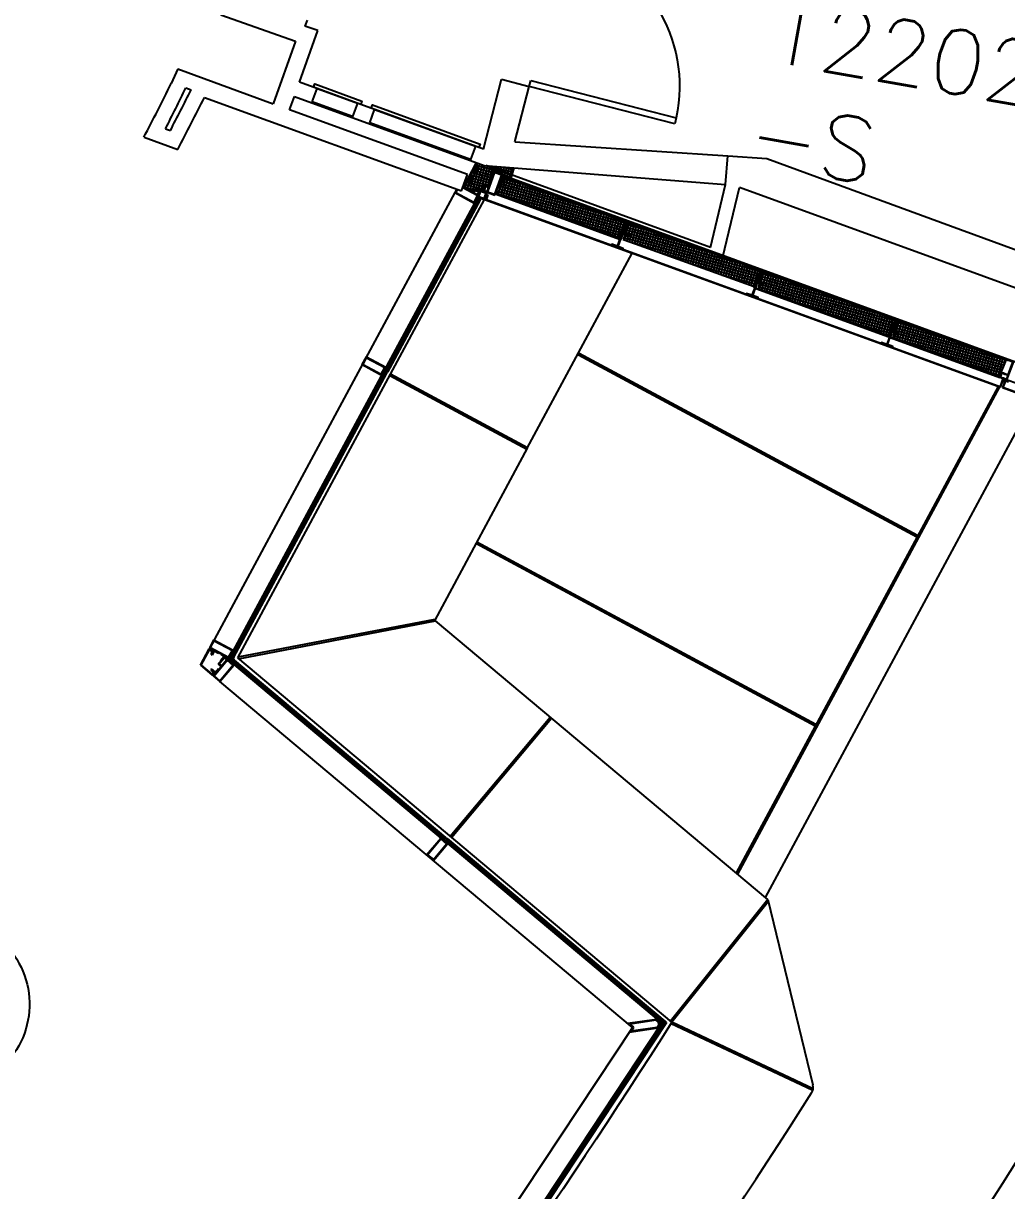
# Model space of a CAD drawing. Extents: x -1850 to 1494, y 4831 to 7402.
# Drawn here: x 1057.1 to 1332, y 6161.4 to 6487.8 of the extents above; entities that cross this region are included whole.
import ezdxf

# ---------------------------------------------------------------- set-up
doc = ezdxf.new("R2010")
doc.units = 0
doc.header["$LTSCALE"] = 48
doc.header["$MEASUREMENT"] = 0
doc.layers.get('0').update_dxf_attribs({"linetype": 'CONTINUOUS'})
for name, color, linetype in [('ARDOOR', 7, 'CONTINUOUS'), ('ARROOMNO', 4, 'CONTINUOUS'), ('ARWALL', 7, 'CONTINUOUS'), ('EXWALL', 8, 'CONTINUOUS'), ('EXWINDOW', 8, 'CONTINUOUS'), ('FIRE', 10, 'CONTINUOUS'), ('ROOF', 8, 'CONTINUOUS')]:
    doc.layers.add(name, color=color, linetype=linetype)
doc.styles.add('ROMANS', font='romans.shx', dxfattribs={"height": 18})

# ---------------------------------------------------------------- blocks, each defined once
blk = doc.blocks.new('FEC')
at = {"layer": 'FIRE'}
for points in [[(-7, 0), (-7, 1), (7, 1), (7, 0)], [(-6, -4), (-6, 0), (6, 0), (6, -4)]]:
    blk.add_lwpolyline(points, close=True, dxfattribs=at)
blk = doc.blocks.new('3-06-DR')
at = {"color": 0}
for p, q in [((0, 42), (0, 0)), ((1.75, 42), (0, 42)), ((1.75, 0), (1.75, 42)), ((0, 0), (1.75, 0))]:
    blk.add_line(p, q, dxfattribs=at)
blk.add_arc((-0.07, -0.03), 42.07, 0.0359, 87.5264, dxfattribs=at)
blk = doc.blocks.new('FHC')
for points in [[(-16, 0), (-16, 1), (16, 1), (16, 0)], [(-15, -4), (-15, 0), (15, 0), (15, -4)]]:
    blk.add_lwpolyline(points, close=True)

msp = doc.modelspace()

# ---------------------------------------------------------------- linework, layer by layer
at = {"layer": 'ARWALL'}
for p, q in [((1112.31, 6490.15), (1133.17, 6482.76)), ((1136.44, 6488.67), (1135.84, 6486.98)), ((1134.29, 6471.34), (1139.39, 6485.72)), ((1139.39, 6485.72), (1135.84, 6486.98)), ((1133.17, 6482.76), (1126.95, 6465.22)), ((1100.31, 6475.02), (1098.4, 6470.92)), ((1100.31, 6475.02), (1126.95, 6465.22)), ((1185.73, 6452.61), (1190.75, 6472.1)), ((1190.75, 6472.1), (1198.5, 6470.11)), ((1102.52, 6469.68), (1104.03, 6469.13)), ((1185.73, 6452.61), (1134.29, 6471.34)), ((1194.51, 6454.61), (1198.5, 6470.11)), ((1107.73, 6467.04), (1179.59, 6440.88)), ((1131.53, 6463.56), (1132.87, 6467.33)), ((1132.87, 6467.33), (1185.97, 6448)), ((1181.26, 6445.46), (1131.53, 6463.56)), ((1090.86, 6455.93), (1100.29, 6452.49)), ((1096.83, 6458.28), (1098.22, 6457.77)), ((1194.51, 6454.61), (1254.05, 6450.68)), ((1179.59, 6440.88), (1181.26, 6445.46)), ((1185.97, 6448), (1253.42, 6442.73))]:
    msp.add_line(p, q, dxfattribs=at)
for centre, radius, start, end in [((736.83, 6644.83), 401.22, 331.9167, 334.3133), ((736.83, 6644.83), 405.47, 332.6077, 334.4082), ((-12453.9, 13392.64), 15223.42, 332.900342, 332.948338), ((-12453.9, 13392.64), 15227.67, 332.886212, 332.947668)]:
    msp.add_arc(centre, radius, start, end, dxfattribs=at)
at = {"layer": 'ARWALL', "extrusion": (0, 0, -1)}
msp.add_arc((-1034.85, 6213.52), 24, 129.996, 227.294, dxfattribs=at)
at = {"layer": 'EXWALL'}
for p, q in [((1183.67, 6448.84), (1180.12, 6442.09)), ((1183.85, 6448.77), (1180.17, 6442.01)), ((1183.97, 6448.73), (1180.35, 6441.96)), ((1182, 6441.09), (1184.04, 6448.71)), ((1253.42, 6442.73), (1254.05, 6450.68)), ((1254.05, 6450.68), (1264.95, 6449.97)), ((1264.95, 6449.97), (1349.94, 6418.76)), ((1181.09, 6441.48), (1184.82, 6448.42)), ((1181.31, 6441.45), (1182.56, 6446.09)), ((1182.18, 6445.38), (1187.6, 6443.93)), ((1182.54, 6446.06), (1187.85, 6444.64)), ((1182.68, 6440.73), (1184.74, 6448.45)), ((1182.91, 6446.74), (1188.11, 6445.35)), ((1183.27, 6447.42), (1188.36, 6446.06)), ((1183.63, 6448.1), (1193.34, 6445.5)), ((1183.65, 6441.46), (1185.45, 6448.19)), ((1184.38, 6441.29), (1186.17, 6447.99)), ((1185.11, 6441.11), (1186.93, 6447.93)), ((1186.28, 6442.6), (1187.69, 6447.87)), ((1249.18, 6425.1), (1186.39, 6447.97)), ((1188.8, 6446.1), (1186.83, 6440.69)), ((1187.03, 6442.49), (1188.45, 6447.81)), ((1187.08, 6442.48), (1188.56, 6446.6)), ((1188.69, 6446.34), (1187.17, 6442.17)), ((1187.26, 6447.9), (1193.62, 6446.2)), ((1188.56, 6446.6), (1191.22, 6445.72)), ((1188.69, 6446.34), (1191.03, 6445.48)), ((1188.8, 6446.1), (1190.79, 6445.37)), ((1190.79, 6445.37), (1188.83, 6439.97)), ((1188.88, 6446.49), (1189.22, 6447.75)), ((1191.03, 6445.48), (1188.94, 6439.73)), ((1189.59, 6446.26), (1189.98, 6447.69)), ((1190.3, 6446.02), (1190.74, 6447.63)), ((1191.22, 6445.72), (1190.9, 6444.79)), ((1191.02, 6445.78), (1191.5, 6447.57)), ((1191.35, 6447.58), (1193.9, 6446.9)), ((1191.47, 6444.59), (1192.26, 6447.51)), ((1192.18, 6444.34), (1193.02, 6447.45)), ((1192.79, 6444.13), (1194.09, 6447.37)), ((1193.14, 6444.99), (1193.78, 6447.39)), ((1193.14, 6444.23), (1194.21, 6447.36)), ((1193.43, 6444.43), (1194.35, 6447.35)), ((1180.17, 6442.01), (1180.03, 6442.08)), ((1180.63, 6441.81), (1181, 6443.18)), ((1180.73, 6442.67), (1185.44, 6441.4)), ((1181.09, 6443.34), (1185.72, 6442.1)), ((1181.45, 6444.02), (1187.09, 6442.51)), ((1181.82, 6444.7), (1187.34, 6443.22)), ((1185.31, 6441.06), (1185.94, 6442.65)), ((1186.23, 6442.51), (1185.65, 6440.92)), ((1186.34, 6442.27), (1185.89, 6441.04)), ((1185.94, 6442.65), (1187.08, 6442.48)), ((1186.23, 6442.51), (1187.17, 6442.17)), ((1186.34, 6442.27), (1187.1, 6441.99)), ((1191.29, 6444.65), (1189.77, 6440.13)), ((1189.92, 6440.08), (1190.58, 6442.55)), ((1190.46, 6442.19), (1219.63, 6434.37)), ((1190.63, 6439.83), (1191.87, 6444.45)), ((1190.7, 6442.9), (1211.62, 6437.29)), ((1190.9, 6444.79), (1192.79, 6444.13)), ((1190.94, 6443.61), (1203.62, 6440.22)), ((1334.45, 6393.01), (1190.95, 6445.33)), ((1191.08, 6445.33), (1193.06, 6444.8)), ((1191.18, 6444.32), (1195.61, 6443.14)), ((1195.04, 6443.35), (1191.29, 6444.65)), ((1191.34, 6439.59), (1192.58, 6444.2)), ((1192.05, 6439.35), (1193.29, 6443.95)), ((1192.76, 6439.1), (1194, 6443.71)), ((1331.72, 6393.79), (1193.14, 6444.23)), ((1193.47, 6438.85), (1194.71, 6443.46)), ((1194.18, 6438.6), (1195.42, 6443.21)), ((1194.89, 6438.34), (1196.12, 6442.95)), ((1225.37, 6432.28), (1195.04, 6443.35)), ((1195.59, 6438.08), (1196.83, 6442.69)), ((1196.3, 6437.82), (1197.54, 6442.43)), ((1197.01, 6437.56), (1198.25, 6442.18)), ((1249.18, 6425.1), (1253.41, 6442.73)), ((1177.7, 6440.43), (1109.23, 6313.19)), ((1177.7, 6440.43), (1177.87, 6440.34)), ((1180.35, 6441.96), (1182.75, 6440.69)), ((1180.36, 6441.99), (1183.11, 6441.25)), ((1182.75, 6440.69), (1183.3, 6441.55)), ((1183.3, 6441.55), (1185.31, 6441.06)), ((1184.59, 6440.73), (1184.11, 6439.42)), ((1184.11, 6439.42), (1184.18, 6439.4)), ((1184.17, 6439.2), (1184.16, 6439.2)), ((1184.17, 6439.2), (1184.85, 6441.08)), ((1184.18, 6439.4), (1184.24, 6439.38)), ((1184.24, 6439.38), (1184.78, 6440.86)), ((1184.41, 6439.31), (1184.97, 6440.84)), ((1184.41, 6439.31), (1185.94, 6438.76)), ((1184.61, 6440.77), (1184.59, 6440.73)), ((1184.65, 6440.91), (1184.61, 6440.77)), ((1184.78, 6440.86), (1184.65, 6440.91)), ((1184.85, 6441.08), (1186.73, 6440.39)), ((1184.97, 6440.84), (1186.49, 6440.28)), ((1185.46, 6440.86), (1185.5, 6440.98)), ((1186.9, 6440.33), (1185.46, 6440.86)), ((1185.5, 6440.98), (1186.95, 6440.45)), ((1185.89, 6441.04), (1186.65, 6440.76)), ((1185.94, 6438.76), (1186.49, 6440.28)), ((1186.05, 6438.52), (1186.73, 6440.39)), ((1186.48, 6438.93), (1186.16, 6438.8)), ((1186.25, 6438.95), (1186.41, 6438.58)), ((1186.38, 6438.4), (1186.9, 6439.79)), ((1186.55, 6438.47), (1187.01, 6439.73)), ((1187.1, 6441.99), (1186.65, 6440.76)), ((1186.83, 6440.69), (1188.83, 6439.97)), ((1186.89, 6439.78), (1187.01, 6439.74)), ((1186.95, 6440.45), (1186.9, 6440.33)), ((1186.95, 6440.45), (1188.94, 6439.73)), ((1189.27, 6440.01), (1189.62, 6440.95)), ((1189.27, 6440.01), (1223.78, 6427.45)), ((1189.35, 6440.04), (1189.67, 6440.92)), ((1189.35, 6440.04), (1223.74, 6427.53)), ((1189.62, 6440.95), (1189.67, 6440.92)), ((1189.77, 6440.13), (1193.22, 6438.95)), ((1189.98, 6440.76), (1225, 6431.38)), ((1190.22, 6441.48), (1225.28, 6432.08)), ((1190.91, 6439.74), (1224.71, 6430.68)), ((1193.22, 6438.95), (1223.55, 6427.88)), ((1197.72, 6437.3), (1198.95, 6441.92)), ((1198.42, 6437.05), (1199.66, 6441.66)), ((1199.13, 6436.79), (1200.37, 6441.4)), ((1199.84, 6436.53), (1201.07, 6441.14)), ((1200.55, 6436.27), (1201.78, 6440.89)), ((1201.25, 6436.01), (1202.49, 6440.63)), ((1201.96, 6435.76), (1203.2, 6440.37)), ((1202.67, 6435.5), (1203.9, 6440.11)), ((1203.38, 6435.24), (1204.61, 6439.85)), ((1204.08, 6434.98), (1205.32, 6439.59)), ((1204.79, 6434.72), (1206.03, 6439.34)), ((1205.5, 6434.47), (1206.73, 6439.08)), ((1206.2, 6434.21), (1207.44, 6438.82)), ((1252.02, 6419.81), (1257.31, 6441.83)), ((1347.6, 6408.97), (1257.31, 6441.83)), ((1186.03, 6438.53), (1227.32, 6423.47)), ((1186.54, 6438.75), (1186.21, 6438.62)), ((1186.38, 6438.4), (1330.28, 6386.02)), ((1186.55, 6438.47), (1330.32, 6386.14)), ((1199.44, 6436.68), (1224.42, 6429.98)), ((1206.91, 6433.95), (1208.15, 6438.56)), ((1207.62, 6433.69), (1208.85, 6438.3)), ((1208.33, 6433.43), (1209.56, 6438.05)), ((1209.03, 6433.17), (1210.27, 6437.79)), ((1209.74, 6432.92), (1210.98, 6437.53)), ((1210.45, 6432.66), (1211.68, 6437.27)), ((1211.16, 6432.4), (1212.39, 6437.01)), ((1211.86, 6432.14), (1213.1, 6436.76)), ((1212.57, 6431.88), (1213.81, 6436.5)), ((1213.28, 6431.63), (1214.51, 6436.24)), ((1213.98, 6431.37), (1215.22, 6435.98)), ((1214.69, 6431.11), (1215.93, 6435.72)), ((1207.44, 6433.76), (1224.13, 6429.28)), ((1215.4, 6430.85), (1216.64, 6435.46)), ((1216.11, 6430.59), (1217.34, 6435.21)), ((1216.81, 6430.34), (1218.05, 6434.95)), ((1217.52, 6430.08), (1218.76, 6434.69)), ((1218.23, 6429.82), (1219.46, 6434.43)), ((1218.94, 6429.56), (1220.17, 6434.17)), ((1219.64, 6429.3), (1220.88, 6433.92)), ((1220.35, 6429.04), (1221.59, 6433.66)), ((1221.06, 6428.79), (1222.29, 6433.4)), ((1221.76, 6428.53), (1223, 6433.14)), ((1222.47, 6428.27), (1223.71, 6432.88)), ((1223.18, 6428.01), (1224.42, 6432.63)), ((1224.6, 6430.43), (1225.12, 6432.37)), ((1215.45, 6430.83), (1223.84, 6428.58)), ((1223.55, 6427.88), (1225.37, 6432.28)), ((1226.32, 6431.81), (1225.25, 6429.04)), ((1225.25, 6429.04), (1226.3, 6428.61)), ((1225.36, 6429.32), (1256.78, 6420.9)), ((1225.62, 6428.89), (1226.39, 6431.79)), ((1225.63, 6430.02), (1248.35, 6423.93)), ((1225.9, 6430.72), (1239.92, 6426.97)), ((1226.17, 6431.43), (1231.49, 6430)), ((1226.31, 6428.58), (1227.11, 6431.54)), ((1230.07, 6430.51), (1226.32, 6431.81)), ((1226.58, 6426.69), (1227.82, 6431.3)), ((1227.29, 6426.44), (1228.53, 6431.05)), ((1228, 6426.2), (1229.24, 6430.8)), ((1228.71, 6425.95), (1229.95, 6430.56)), ((1229.42, 6425.69), (1230.66, 6430.3)), ((1263.17, 6418.59), (1230.07, 6430.51)), ((1230.13, 6425.44), (1231.36, 6430.05)), ((1230.84, 6425.18), (1232.07, 6429.79)), ((1231.54, 6424.93), (1232.78, 6429.54)), ((1232.25, 6424.67), (1233.49, 6429.28)), ((1232.96, 6424.42), (1234.2, 6429.03)), ((1223.45, 6427.91), (1223.55, 6427.89)), ((1223.74, 6427.53), (1224.06, 6428.41)), ((1223.78, 6427.45), (1224.12, 6428.39)), ((1224.06, 6428.41), (1224.12, 6428.39)), ((1224.1, 6427.33), (1224.44, 6428.27)), ((1224.18, 6427.37), (1224.5, 6428.25)), ((1224.44, 6428.27), (1224.5, 6428.25)), ((1225.11, 6428.35), (1224.8, 6427.3)), ((1224.8, 6427.3), (1228.25, 6426.11)), ((1224.96, 6427.87), (1262.81, 6417.73)), ((1226.46, 6428.03), (1225.11, 6428.35)), ((1225.16, 6427.17), (1225.45, 6428.27)), ((1225.87, 6426.93), (1226.18, 6428.1)), ((1226.3, 6428.61), (1226.46, 6428.03)), ((1226.4, 6428.26), (1263.1, 6418.43)), ((1226.95, 6426.56), (1262.53, 6417.03)), ((1228.25, 6426.11), (1261.36, 6414.19)), ((1233.67, 6424.16), (1234.9, 6428.77)), ((1234.38, 6423.91), (1235.61, 6428.52)), ((1235.09, 6423.65), (1236.32, 6428.26)), ((1235.79, 6423.4), (1237.03, 6428.01)), ((1236.5, 6423.14), (1237.74, 6427.75)), ((1237.21, 6422.89), (1238.45, 6427.5)), ((1237.92, 6422.63), (1239.15, 6427.24)), ((1238.63, 6422.38), (1239.86, 6426.99)), ((1239.33, 6422.12), (1240.57, 6426.73)), ((1240.04, 6421.87), (1241.28, 6426.48)), ((1240.75, 6421.61), (1241.99, 6426.22)), ((1241.46, 6421.36), (1242.69, 6425.97)), ((1235.62, 6423.46), (1262.24, 6416.33)), ((1242.17, 6421.1), (1243.4, 6425.71)), ((1242.87, 6420.85), (1244.11, 6425.46)), ((1243.58, 6420.59), (1244.82, 6425.2)), ((1244.29, 6420.34), (1245.53, 6424.95)), ((1245, 6420.08), (1246.23, 6424.69)), ((1245.71, 6419.83), (1246.94, 6424.44)), ((1246.42, 6419.57), (1247.65, 6424.18)), ((1247.12, 6419.32), (1248.36, 6423.93)), ((1247.83, 6419.06), (1249.07, 6423.67)), ((1248.54, 6418.81), (1249.78, 6423.42)), ((1249.25, 6418.55), (1250.48, 6423.16)), ((1249.96, 6418.3), (1251.19, 6422.91)), ((1250.66, 6418.04), (1251.9, 6422.65)), ((1244.04, 6420.43), (1261.95, 6415.63)), ((1251.37, 6417.79), (1252.61, 6422.4)), ((1252.08, 6417.53), (1253.32, 6422.14)), ((1252.79, 6417.28), (1254.02, 6421.89)), ((1253.5, 6417.02), (1254.73, 6421.63)), ((1254.21, 6416.77), (1255.44, 6421.38)), ((1254.91, 6416.51), (1256.15, 6421.12)), ((1255.62, 6416.26), (1256.86, 6420.87)), ((1256.33, 6416), (1257.56, 6420.61)), ((1257.04, 6415.75), (1258.27, 6420.36)), ((1257.75, 6415.49), (1258.98, 6420.1)), ((1258.45, 6415.24), (1259.69, 6419.85)), ((1259.16, 6414.98), (1260.4, 6419.59)), ((1259.87, 6414.73), (1261.11, 6419.34)), ((1252.47, 6417.39), (1261.66, 6414.93)), ((1260.58, 6414.47), (1261.81, 6419.08)), ((1261.29, 6414.22), (1262.52, 6418.83)), ((1261.36, 6414.19), (1263.17, 6418.59)), ((1263.98, 6418.1), (1262.92, 6415.33)), ((1263.28, 6415.18), (1264.06, 6418.08)), ((1263.29, 6416.31), (1286.02, 6410.22)), ((1263.57, 6417.01), (1277.59, 6413.26)), ((1263.84, 6417.72), (1269.16, 6416.29)), ((1267.73, 6416.8), (1263.98, 6418.1)), ((1263.98, 6414.87), (1264.77, 6417.83)), ((1264.25, 6412.98), (1265.48, 6417.58)), ((1264.96, 6412.73), (1266.19, 6417.34)), ((1265.67, 6412.49), (1266.9, 6417.09)), ((1266.38, 6412.24), (1267.61, 6416.85)), ((1267.09, 6411.98), (1268.32, 6416.59)), ((1300.84, 6404.88), (1267.73, 6416.8)), ((1267.79, 6411.73), (1269.03, 6416.34)), ((1268.5, 6411.47), (1269.74, 6416.08)), ((1260.9, 6414.36), (1261.37, 6414.23)), ((1261.41, 6413.82), (1261.73, 6414.7)), ((1261.44, 6413.74), (1261.79, 6414.68)), ((1261.73, 6414.7), (1261.79, 6414.68)), ((1261.76, 6413.62), (1262.11, 6414.56)), ((1261.84, 6413.66), (1262.16, 6414.54)), ((1261.84, 6413.66), (1299.07, 6400.1)), ((1262.11, 6414.56), (1262.16, 6414.54)), ((1262.77, 6414.64), (1262.46, 6413.59)), ((1262.46, 6413.59), (1265.92, 6412.4)), ((1262.63, 6414.16), (1300.48, 6404.02)), ((1264.13, 6414.32), (1262.77, 6414.64)), ((1262.82, 6413.46), (1263.12, 6414.56)), ((1262.92, 6415.33), (1263.97, 6414.9)), ((1263.02, 6415.61), (1294.45, 6407.19)), ((1263.54, 6413.22), (1263.85, 6414.39)), ((1263.97, 6414.9), (1264.13, 6414.32)), ((1264.06, 6414.55), (1300.77, 6404.71)), ((1264.61, 6412.85), (1300.19, 6403.32)), ((1269.21, 6411.22), (1270.45, 6415.83)), ((1269.92, 6410.96), (1271.15, 6415.57)), ((1270.63, 6410.71), (1271.86, 6415.32)), ((1271.34, 6410.45), (1272.57, 6415.06)), ((1272.04, 6410.2), (1273.28, 6414.81)), ((1272.75, 6409.94), (1273.99, 6414.55)), ((1273.46, 6409.69), (1274.7, 6414.3)), ((1274.17, 6409.43), (1275.4, 6414.04)), ((1274.88, 6409.18), (1276.11, 6413.79)), ((1275.58, 6408.92), (1276.82, 6413.53)), ((1276.29, 6408.67), (1277.53, 6413.28)), ((1277, 6408.41), (1278.24, 6413.02)), ((1277.71, 6408.16), (1278.94, 6412.77)), ((1265.92, 6412.4), (1299.02, 6400.48)), ((1273.28, 6409.75), (1299.9, 6402.62)), ((1278.42, 6407.9), (1279.65, 6412.51)), ((1279.12, 6407.65), (1280.36, 6412.26)), ((1279.83, 6407.39), (1281.07, 6412)), ((1280.54, 6407.14), (1281.78, 6411.75)), ((1281.25, 6406.88), (1282.48, 6411.49)), ((1281.96, 6406.63), (1283.19, 6411.24)), ((1282.67, 6406.37), (1283.9, 6410.98)), ((1283.37, 6406.12), (1284.61, 6410.73)), ((1284.08, 6405.86), (1285.32, 6410.47)), ((1284.79, 6405.61), (1286.03, 6410.22)), ((1285.5, 6405.35), (1286.73, 6409.96)), ((1286.21, 6405.1), (1287.44, 6409.71)), ((1286.91, 6404.84), (1288.15, 6409.45)), ((1281.71, 6406.72), (1299.62, 6401.92)), ((1287.62, 6404.59), (1288.86, 6409.2)), ((1288.33, 6404.33), (1289.57, 6408.94)), ((1289.04, 6404.08), (1290.27, 6408.69)), ((1289.75, 6403.82), (1290.98, 6408.43)), ((1290.46, 6403.57), (1291.69, 6408.18)), ((1291.16, 6403.31), (1292.4, 6407.92)), ((1291.87, 6403.06), (1293.11, 6407.67)), ((1292.58, 6402.8), (1293.81, 6407.41)), ((1293.29, 6402.55), (1294.52, 6407.16)), ((1294, 6402.29), (1295.23, 6406.9)), ((1294.7, 6402.04), (1295.94, 6406.65)), ((1295.41, 6401.78), (1296.65, 6406.39)), ((1290.14, 6403.68), (1299.33, 6401.22)), ((1296.12, 6401.53), (1297.36, 6406.14)), ((1296.83, 6401.27), (1298.06, 6405.88)), ((1297.54, 6401.02), (1298.77, 6405.63)), ((1298.24, 6400.76), (1299.48, 6405.37)), ((1298.95, 6400.51), (1300.19, 6405.12)), ((1299.02, 6400.48), (1300.84, 6404.88)), ((1301.65, 6404.39), (1300.58, 6401.62)), ((1301.07, 6401.42), (1301.85, 6404.32)), ((1301.26, 6403.37), (1314.47, 6399.83)), ((1301.53, 6404.07), (1306.03, 6402.87)), ((1305.4, 6403.09), (1301.65, 6404.39)), ((1301.71, 6400.91), (1302.56, 6404.08)), ((1302.03, 6399.22), (1303.27, 6403.83)), ((1302.75, 6398.98), (1303.98, 6403.59)), ((1303.46, 6398.73), (1304.69, 6403.34)), ((1304.17, 6398.48), (1305.4, 6403.09)), ((1331.84, 6393.58), (1305.4, 6403.09)), ((1298.57, 6400.65), (1299.04, 6400.52)), ((1299.07, 6400.11), (1299.39, 6400.99)), ((1299.11, 6400.02), (1299.45, 6400.96)), ((1299.39, 6400.99), (1299.45, 6400.96)), ((1299.43, 6399.91), (1299.77, 6400.85)), ((1299.43, 6399.91), (1330.04, 6388.76)), ((1299.51, 6399.95), (1299.83, 6400.83)), ((1299.51, 6399.95), (1330.01, 6388.84)), ((1299.77, 6400.85), (1299.83, 6400.83)), ((1300.44, 6400.93), (1300.13, 6399.88)), ((1300.13, 6399.88), (1303.58, 6398.69)), ((1300.32, 6400.52), (1331.28, 6392.22)), ((1301.79, 6400.61), (1300.44, 6400.93)), ((1300.58, 6401.62), (1301.64, 6401.19)), ((1300.61, 6399.71), (1300.91, 6400.82)), ((1300.72, 6401.96), (1331.35, 6393.75)), ((1300.99, 6402.67), (1322.91, 6396.79)), ((1301.32, 6399.47), (1301.64, 6400.64)), ((1301.64, 6401.19), (1301.79, 6400.61)), ((1301.71, 6400.92), (1331.57, 6392.92)), ((1304.87, 6398.23), (1306.11, 6402.84)), ((1305.58, 6397.97), (1306.82, 6402.58)), ((1306.29, 6397.72), (1307.53, 6402.33)), ((1307, 6397.46), (1308.23, 6402.07)), ((1307.71, 6397.21), (1308.94, 6401.82)), ((1308.41, 6396.95), (1309.65, 6401.56)), ((1309.12, 6396.7), (1310.36, 6401.31)), ((1309.83, 6396.44), (1311.07, 6401.05)), ((1310.54, 6396.19), (1311.77, 6400.8)), ((1311.25, 6395.93), (1312.48, 6400.54)), ((1311.96, 6395.68), (1313.19, 6400.29)), ((1312.66, 6395.42), (1313.9, 6400.03)), ((1313.37, 6395.17), (1314.61, 6399.78)), ((1301.29, 6399.48), (1330.99, 6391.52)), ((1303.58, 6398.69), (1330.03, 6389.17)), ((1314.08, 6394.91), (1315.32, 6399.52)), ((1314.79, 6394.66), (1316.02, 6399.27)), ((1315.5, 6394.4), (1316.73, 6399.01)), ((1316.2, 6394.15), (1317.44, 6398.76)), ((1316.91, 6393.89), (1318.15, 6398.5)), ((1317.62, 6393.64), (1318.86, 6398.25)), ((1318.33, 6393.38), (1319.56, 6397.99)), ((1319.04, 6393.13), (1320.27, 6397.74)), ((1319.75, 6392.87), (1320.98, 6397.48)), ((1320.45, 6392.62), (1321.69, 6397.23)), ((1321.16, 6392.36), (1322.4, 6396.98)), ((1321.87, 6392.11), (1323.11, 6396.72)), ((1322.58, 6391.86), (1323.81, 6396.47)), ((1310.16, 6396.33), (1330.7, 6390.82)), ((1318.6, 6393.29), (1330.42, 6390.12)), ((1323.29, 6391.6), (1324.52, 6396.21)), ((1323.99, 6391.35), (1325.23, 6395.96)), ((1324.7, 6391.09), (1325.94, 6395.7)), ((1325.41, 6390.84), (1326.65, 6395.45)), ((1326.12, 6390.58), (1327.35, 6395.19)), ((1326.83, 6390.33), (1328.06, 6394.94)), ((1327.54, 6390.07), (1328.77, 6394.68)), ((1328.24, 6389.82), (1329.48, 6394.43)), ((1328.95, 6389.56), (1330.19, 6394.17)), ((1329.66, 6389.31), (1330.89, 6393.92)), ((1330.03, 6389.17), (1331.84, 6393.58)), ((1331.09, 6391.77), (1331.6, 6393.66)), ((1332.07, 6393.88), (1331.72, 6393.79)), ((1327.04, 6390.25), (1330.13, 6389.42)), ((1330.01, 6388.84), (1330.33, 6389.72)), ((1330.04, 6388.76), (1330.39, 6389.7)), ((1330.2, 6386.18), (1330.83, 6387.9)), ((1330.28, 6386.02), (1330.91, 6387.74)), ((1330.33, 6389.72), (1330.39, 6389.7)), ((1330.74, 6387.99), (1330.78, 6388.11)), ((1330.74, 6387.99), (1331.44, 6387.73)), ((1331.44, 6387.73), (1330.75, 6385.85)), ((1330.78, 6388.11), (1331.6, 6387.81)), ((1330.93, 6388.45), (1330.81, 6388.12)), ((1330.81, 6388.12), (1331.83, 6387.74)), ((1330.83, 6387.9), (1331.4, 6387.69)), ((1331.6, 6387.81), (1330.91, 6385.92)), ((1330.91, 6387.74), (1331.35, 6387.57)), ((1331.95, 6388.07), (1330.93, 6388.45)), ((1331.35, 6387.57), (1331.4, 6387.69)), ((1331.53, 6388.22), (1331.41, 6387.89)), ((1331.41, 6387.89), (1332.44, 6387.52)), ((1332.56, 6387.85), (1331.53, 6388.22)), ((1331.83, 6387.74), (1331.95, 6388.07)), ((1335.99, 6386.56), (1331.95, 6388.07)), ((1340.27, 6382.35), (1330.75, 6385.85)), ((1340.07, 6382.56), (1330.91, 6385.92)), ((1238.42, 6208.47), (1117.03, 6310.33))]:
    msp.add_line(p, q, dxfattribs=at)
msp.add_lwpolyline([(1117.03, 6310.33), (1186.03, 6438.53)], dxfattribs=at)
at = {"layer": 'EXWALL', "flags": 128}
for points in [[(1227.36, 6431.73), (1226.36, 6432.09, 0.414214), (1226.04, 6431.94), (1225.02, 6429.12, 0.414214), (1225.16, 6428.8), (1226.16, 6428.44, -0.414214), (1226.31, 6428.12), (1224.61, 6428.74), (1225.98, 6432.5), (1227.68, 6431.88, -0.413343), (1227.36, 6431.73)], [(1265.03, 6418.02), (1264.03, 6418.38, 0.414214), (1263.71, 6418.23), (1262.68, 6415.41, 0.414214), (1262.83, 6415.09), (1263.83, 6414.73, -0.414214), (1263.98, 6414.41), (1262.28, 6415.03), (1263.64, 6418.79), (1265.35, 6418.17, -0.413343), (1265.03, 6418.02)], [(1302.69, 6404.31), (1301.69, 6404.67, 0.414214), (1301.37, 6404.52), (1300.35, 6401.7, 0.414214), (1300.5, 6401.38), (1301.5, 6401.02, -0.414214), (1301.64, 6400.7), (1299.94, 6401.32), (1301.31, 6405.08), (1303.01, 6404.46, -0.413343), (1302.69, 6404.31)], [(1331.95, 6388.07, -0.000178), (1330.07, 6388.76), (1330.59, 6390.17, 0.000167), (1332.35, 6389.52), (1333.64, 6393.04, -0.000168), (1331.88, 6393.69), (1331.96, 6393.92, 0.000179), (1333.84, 6393.24), (1331.95, 6388.07)], [(1330.66, 6390, 0.000156), (1332.31, 6389.4), (1332.31, 6389.4), (1331.88, 6388.23, -0.000156), (1330.23, 6388.83), (1330.66, 6390)]]:
    msp.add_lwpolyline(points, format="xyb", dxfattribs=at)
for points in [[(1223.33, 6425.35), (1224.85, 6429.51), (1224.61, 6429.6), (1223.09, 6425.43), (1221.63, 6425.97), (1221.54, 6425.73), (1224.71, 6424.58), (1224.8, 6424.81), (1223.33, 6425.35)], [(1261, 6411.64), (1262.51, 6415.8), (1262.28, 6415.89), (1260.76, 6411.72), (1259.29, 6412.26), (1259.21, 6412.02), (1262.38, 6410.87), (1262.46, 6411.1), (1261, 6411.64)], [(1298.66, 6397.93), (1300.18, 6402.09), (1299.94, 6402.18), (1298.43, 6398.01), (1296.96, 6398.55), (1296.87, 6398.31), (1300.04, 6397.16), (1300.13, 6397.39), (1298.66, 6397.93)]]:
    msp.add_lwpolyline(points, dxfattribs=at)
at = {"layer": 'EXWALL', "extrusion": (0, 0, -1)}
for centre, radius, start, end in [((-1186.09, 6438.11), 0.407, 79.2228, 136.1002), ((-1186.11, 6438.17), 0.398, 80.8422, 137.2139), ((-1186.13, 6438.23), 0.389, 81.9388, 101.7883), ((-1186.14, 6438.28), 0.389, 83.2732, 94.5413), ((-1186.13, 6438.23), 0.389, 122.3345, 139.6087), ((-1186.14, 6438.28), 0.389, 130.9912, 140.8785), ((1092.21, 7700.84), 2767.49, 212.6326, 220)]:
    msp.add_arc(centre, radius, start, end, dxfattribs=at)
at = {"layer": 'EXWALL'}
msp.add_ellipse((1186.35, 6438.77), major_axis=(0.081, 0.197), ratio=0.884654, dxfattribs=at)
at = {"layer": 'EXWINDOW'}
for p, q in [((1183.96, 6438.91), (1158.02, 6390.7)), ((1178.22, 6441.38), (1177.7, 6440.43)), ((1177.7, 6440.43), (1183.1, 6437.52)), ((1178.4, 6441.32), (1177.96, 6440.5)), ((1177.96, 6440.5), (1183.02, 6437.78)), ((1179.94, 6441.85), (1183.99, 6439.67)), ((1180.01, 6442.03), (1182.8, 6440.52)), ((1183.27, 6441.41), (1182.8, 6440.52)), ((1183.35, 6441.15), (1182.96, 6440.44)), ((1182.96, 6440.44), (1184.05, 6439.85)), ((1183.91, 6439.44), (1183.02, 6437.78)), ((1184.09, 6439.36), (1183.1, 6437.52)), ((1183.27, 6441.41), (1184.58, 6440.7)), ((1183.35, 6441.15), (1184.36, 6440.61)), ((1184, 6439.66), (1183.91, 6439.44)), ((1184.84, 6438.44), (1183.96, 6438.91)), ((1183.99, 6439.67), (1184, 6439.66)), ((1184.05, 6439.85), (1184.07, 6439.84)), ((1184.35, 6440.61), (1184.07, 6439.84)), ((1184.58, 6440.7), (1184.09, 6439.36)), ((1184.17, 6439.2), (1186.05, 6438.52)), ((1184.4, 6438.94), (1184.63, 6439.02)), ((1184.4, 6438.72), (1184.82, 6438.87)), ((1184.43, 6438.98), (1184.56, 6438.61)), ((1184.63, 6439.02), (1184.77, 6438.65)), ((1184.18, 6438.79), (1158.24, 6390.59)), ((1184.62, 6438.55), (1158.68, 6390.35)), ((1184.84, 6438.44), (1158.9, 6390.23)), ((1184.33, 6438), (1183.89, 6438.24)), ((1151.82, 6392.34), (1153.01, 6394.54)), ((1152.08, 6392.41), (1153.08, 6394.28)), ((1153.01, 6394.54), (1158.43, 6391.62)), ((1153.08, 6394.28), (1158.17, 6391.55)), ((1115.12, 6311), (1157.78, 6390.26)), ((1115.34, 6310.88), (1158, 6390.15)), ((1115.78, 6310.64), (1158.44, 6389.91)), ((1151.82, 6392.34), (1157.24, 6389.42)), ((1152.08, 6392.41), (1157.16, 6389.67)), ((1157.16, 6389.67), (1158.17, 6391.55)), ((1157.24, 6389.42), (1158.43, 6391.62)), ((1157.78, 6390.26), (1158.66, 6389.79)), ((1158.02, 6390.7), (1158.9, 6390.23)), ((1158.54, 6391.14), (1158.98, 6390.9)), ((1116, 6310.52), (1158.66, 6389.79)), ((1157.71, 6389.59), (1158.15, 6389.36)), ((1109.23, 6313.19), (1110.41, 6315.39)), ((1109.48, 6313.26), (1110.49, 6315.13)), ((1110.41, 6315.39), (1115.8, 6312.48)), ((1110.49, 6315.13), (1115.55, 6312.41)), ((1106.6, 6308.3), (1109.04, 6312.84)), ((1106.84, 6308.35), (1109.12, 6312.59)), ((1109.04, 6312.84), (1110.22, 6312.21)), ((1109.12, 6312.59), (1109.97, 6312.13)), ((1109.23, 6313.19), (1114.56, 6310.32)), ((1109.62, 6312.88), (1109.23, 6312.79)), ((1109.38, 6312.64), (1109.3, 6312.98)), ((1109.48, 6313.26), (1114.51, 6310.56)), ((1109.57, 6312.66), (1109.49, 6313)), ((1109.97, 6312.13), (1109.56, 6311.37)), ((1110.22, 6312.21), (1109.72, 6311.28)), ((1110.43, 6312.54), (1109.73, 6311.24)), ((1110.5, 6312.28), (1109.89, 6311.15)), ((1110.43, 6312.54), (1111.79, 6311.8)), ((1110.5, 6312.28), (1111.7, 6311.64)), ((1111.79, 6311.8), (1111.7, 6311.64)), ((1114.51, 6310.56), (1115.55, 6312.41)), ((1114.81, 6310.64), (1115.8, 6312.48)), ((1106.6, 6308.3), (1109.88, 6305.55)), ((1106.84, 6308.35), (1109.84, 6305.83)), ((1109.72, 6311.28), (1109.56, 6311.37)), ((1109.89, 6311.15), (1109.73, 6311.24)), ((1110.42, 6305.34), (1114.07, 6309.7)), ((1111.62, 6308.63), (1113.28, 6310.61)), ((1111.62, 6308.63), (1112.38, 6307.98)), ((1111.88, 6308.65), (1113.3, 6310.35)), ((1111.88, 6308.65), (1112.5, 6308.13)), ((1112.05, 6303.98), (1115.7, 6308.34)), ((1112.07, 6303.72), (1115.96, 6308.36)), ((1112.19, 6309.6), (1113.21, 6310.82)), ((1112.19, 6309.6), (1112.33, 6309.48)), ((1112.33, 6309.48), (1113.5, 6310.88)), ((1112.5, 6311.42), (1112.41, 6311.26)), ((1112.41, 6311.26), (1113.21, 6310.82)), ((1112.5, 6311.42), (1113.5, 6310.88)), ((1112.5, 6308.13), (1113.93, 6309.82)), ((1113.28, 6310.61), (1115.96, 6308.36)), ((1113.3, 6310.35), (1113.93, 6309.82)), ((1114.07, 6309.7), (1115.7, 6308.34)), ((1115.05, 6310.68), (1114.41, 6309.91)), ((1114.41, 6309.91), (1115.13, 6309.3)), ((1114.42, 6310.1), (1114.81, 6310.59)), ((1114.52, 6310.02), (1114.42, 6310.1)), ((1114.91, 6310.51), (1114.52, 6310.02)), ((1114.56, 6310.32), (1114.81, 6310.64)), ((1115.07, 6310.41), (1114.67, 6309.93)), ((1114.67, 6309.93), (1115.11, 6309.57)), ((1114.86, 6309.47), (1114.78, 6309.37)), ((1114.78, 6309.37), (1115.96, 6308.38)), ((1114.81, 6310.59), (1114.91, 6310.51)), ((1116.04, 6308.48), (1114.86, 6309.47)), ((1115.05, 6310.68), (1115.78, 6310.07)), ((1115.07, 6310.41), (1115.51, 6310.05)), ((1115.51, 6310.05), (1115.11, 6309.57)), ((1116, 6310.52), (1115.12, 6311)), ((1115.78, 6310.07), (1115.13, 6309.3)), ((1115.32, 6310.57), (1115.7, 6310.67)), ((1115.33, 6310.61), (1115.39, 6310.38)), ((1115.34, 6310.56), (1115.72, 6310.65)), ((1115.35, 6310.6), (1115.41, 6310.36)), ((1115.39, 6310.38), (1115.78, 6310.47)), ((1115.41, 6310.36), (1115.79, 6310.46)), ((1116.15, 6309.75), (1115.51, 6308.99)), ((1174.6, 6259.4), (1115.51, 6308.99)), ((1115.52, 6310.74), (1115.62, 6310.31)), ((1115.52, 6309.67), (1115.92, 6309.71)), ((1115.54, 6309.43), (1115.52, 6309.67)), ((1115.52, 6309.47), (1115.91, 6309.5)), ((1115.53, 6310.72), (1115.64, 6310.29)), ((1116.07, 6311.19), (1115.63, 6311.43)), ((1174.77, 6259.59), (1115.67, 6309.18)), ((1115.76, 6309.38), (1115.72, 6309.81)), ((1115.96, 6308.38), (1116.04, 6308.48)), ((1175.09, 6259.98), (1115.99, 6309.56)), ((1116.46, 6309.17), (1116.14, 6308.78)), ((1175.25, 6260.17), (1116.15, 6309.75)), ((1109.72, 6307.03), (1109.6, 6306.89)), ((1110.28, 6306.32), (1109.6, 6306.89)), ((1109.64, 6307.12), (1109.76, 6307.26)), ((1110.83, 6306.12), (1109.64, 6307.12)), ((1110.54, 6306.35), (1109.72, 6307.03)), ((1110.8, 6306.39), (1109.76, 6307.26)), ((1110.28, 6306.32), (1109.86, 6305.82)), ((1110.54, 6306.35), (1109.88, 6305.55)), ((1110.44, 6305.72), (1110.05, 6305.69)), ((1110.36, 6305.9), (1110.14, 6305.88)), ((1110.14, 6305.88), (1110.17, 6305.53)), ((1110.16, 6305.32), (1112.38, 6307.98)), ((1110.16, 6305.32), (1112.07, 6303.72)), ((1110.33, 6305.91), (1110.35, 6305.57)), ((1110.4, 6305.85), (1110.43, 6305.63)), ((1110.42, 6305.34), (1112.05, 6303.98)), ((1110.8, 6306.39), (1111.63, 6307.37)), ((1110.83, 6306.12), (1111.77, 6307.25)), ((1111.63, 6307.37), (1111.77, 6307.25)), ((1227.39, 6207.03), (1112.07, 6303.72)), ((1169.84, 6255.28), (1173.79, 6259.98)), ((1170.11, 6255.3), (1173.81, 6259.72)), ((1173.79, 6259.98), (1175.7, 6258.38)), ((1173.81, 6259.72), (1175.44, 6258.35)), ((1174.63, 6260.36), (1174.3, 6259.98)), ((1175.25, 6260.17), (1174.6, 6259.4)), ((1175.63, 6259.85), (1174.99, 6259.08)), ((1236.34, 6208.58), (1175.47, 6259.66)), ((1236.5, 6208.77), (1175.63, 6259.85)), ((1171.73, 6253.94), (1175.44, 6258.35)), ((1171.76, 6253.67), (1175.7, 6258.38)), ((1235.86, 6208), (1174.99, 6259.08)), ((1236.02, 6208.19), (1175.15, 6259.27)), ((1175.95, 6259.25), (1175.63, 6258.87)), ((1169.84, 6255.28), (1171.76, 6253.67)), ((1170.11, 6255.3), (1171.73, 6253.94)), ((1235.42, 6208.05), (1190.34, 6139.85)), ((1235.63, 6207.91), (1190.55, 6139.71)), ((1236.04, 6207.63), (1190.96, 6139.43)), ((1236.88, 6208.45), (1191.17, 6139.29)), ((1234.12, 6209.3), (1226.11, 6208.1)), ((1234.04, 6209.04), (1226.69, 6207.94)), ((1227.72, 6207.08), (1226.69, 6207.94)), ((1234.69, 6208.49), (1234.04, 6209.04)), ((1234.93, 6208.62), (1234.12, 6209.3)), ((1234.77, 6207.74), (1234.31, 6207.05)), ((1235.02, 6207.68), (1234.46, 6206.82)), ((1234.77, 6207.74), (1234.69, 6208.49)), ((1235.02, 6207.68), (1234.93, 6208.62)), ((1235.73, 6207.17), (1235.31, 6207.45)), ((1236.04, 6207.63), (1235.42, 6208.05)), ((1235.66, 6208.49), (1235.98, 6208.88)), ((1235.86, 6208), (1236.5, 6208.77)), ((1236.67, 6208.59), (1236.04, 6207.63)), ((1236.88, 6208.45), (1236.67, 6208.59)), ((1227.39, 6207.03), (1185.75, 6144.21)), ((1234.46, 6206.82), (1226.46, 6205.63)), ((1226.98, 6205.96), (1227.72, 6207.08)), ((1234.31, 6207.05), (1226.98, 6205.96))]:
    msp.add_line(p, q, dxfattribs=at)
at = {"layer": 'EXWINDOW', "extrusion": (0, 0, -1)}
for centre, radius, start, end in [((-1185.26, 6438.52), 0.443, 352.5597, 57.6038), ((-1185.13, 6438.56), 0.433, 44.2989, 59.4223), ((-1185.18, 6438.54), 0.433, 35.6422, 59.14), ((-1185.32, 6438.49), 0.452, 352.5305, 57.321), ((-1185.13, 6438.56), 0.433, 59.4223, 60.0942), ((-1185.18, 6438.54), 0.433, 59.14, 60.0942), ((-1185.26, 6438.52), 0.443, 57.6038, 58.8224), ((-1185.13, 6438.56), 0.433, 355.3459, 7.849), ((-1185.18, 6438.54), 0.433, 353.8315, 15.096), ((-1108.82, 6313.18), 0.407, 178.5878, 235.4652), ((-1108.87, 6313.15), 0.398, 180.2072, 236.5789), ((-1108.94, 6313.12), 0.389, 221.6995, 238.9738), ((-1108.98, 6313.1), 0.389, 230.3562, 240.2435), ((-1108.94, 6313.12), 0.389, 181.3038, 201.1533), ((-1108.98, 6313.1), 0.389, 182.6383, 193.9063), ((-1116.1, 6310.04), 0.433, 328.6371, 344.4323), ((-1116.13, 6310.09), 0.433, 319.9803, 344.4323), ((-1116.17, 6310.15), 0.443, 276.8978, 343.1605), ((-1116.21, 6310.2), 0.452, 276.8686, 343.1314), ((-1116.13, 6310.09), 0.433, 278.1696, 299.4341), ((-1116.1, 6310.04), 0.433, 279.684, 292.1871), ((-1174.68, 6259.1), 0.312, 76.8699, 183.1301), ((-1235.3, 6208.21), 0.198, 132.9966, 235.4733), ((-1236.66, 6208.75), 0.162, 265.8871, 7.4007)]:
    msp.add_arc(centre, radius, start, end, dxfattribs=at)
at = {"layer": 'EXWINDOW'}
for centre, radius, start, end in [((1157.74, 6390.57), 0.311, 278.1677, 25.2459), ((1158.9, 6389.95), 0.284, 90.0831, 213.3339), ((1116.06, 6310.22), 0.433, 167.7189, 183.5142), ((1116.07, 6310.2), 0.433, 167.615, 183.4103), ((1116.1, 6310.18), 0.433, 159.0622, 183.5142), ((1116.12, 6310.17), 0.433, 158.9583, 183.4103), ((1116.16, 6310.14), 0.443, 115.9797, 182.2424), ((1116.18, 6310.12), 0.443, 115.8758, 182.1385), ((1116.21, 6310.1), 0.452, 115.9505, 182.2132), ((1116.06, 6310.22), 0.433, 118.7659, 131.269), ((1116.1, 6310.18), 0.433, 117.2515, 138.516), ((1116.23, 6310.09), 0.452, 115.8466, 182.1093), ((1116.07, 6310.2), 0.433, 118.662, 131.1651), ((1116.12, 6310.17), 0.433, 117.1476, 138.4121), ((1109.77, 6305.19), 0.407, 18.7631, 73.7892), ((1109.81, 6305.24), 0.398, 18.5542, 74.8009), ((1109.86, 6305.28), 0.389, 59.315, 77.084), ((1109.9, 6305.32), 0.389, 67.9718, 78.2382), ((1109.86, 6305.28), 0.389, 19.4843, 38.7688), ((1109.9, 6305.32), 0.389, 20.6653, 31.5218), ((1175.56, 6260.15), 0.313, 177.1753, 283.0594), ((1235.22, 6208.2), 0.207, 29.99999999999729, 29.9999942704271)]:
    msp.add_arc(centre, radius, start, end, dxfattribs=at)
for centre, major_axis in [((1184.6, 6438.82), (-0.213, 0.102)), ((1109.43, 6312.82), (0.181, -0.111)), ((1115.55, 6310.52), (-0.202, 0.122)), ((1115.57, 6310.5), (-0.202, 0.122)), ((1115.72, 6309.59), (-0.151, -0.181)), ((1110.24, 6305.72), (0.139, 0.161))]:
    msp.add_ellipse(centre, major_axis=major_axis, ratio=0.884654, dxfattribs=at)
at = {"layer": 'ROOF'}
for p, q in [((1197.98, 6368.95), (1227.32, 6423.47)), ((1306.84, 6344.1), (1212.27, 6395.01)), ((1307.08, 6344.54), (1212.51, 6395.45)), ((1159.54, 6389.32), (1197.85, 6368.7)), ((1159.78, 6389.76), (1198.08, 6369.14)), ((1329.54, 6386.26), (1256.32, 6250.23)), ((1330, 6386.09), (1256.7, 6249.91)), ((1339.47, 6382.65), (1264.5, 6243.37)), ((1197.98, 6368.95), (1172.11, 6320.89)), ((1278.41, 6291.27), (1183.64, 6342.3)), ((1278.64, 6291.71), (1183.88, 6342.74)), ((1117.18, 6310.61), (1172.27, 6321.17)), ((1117.27, 6310.12), (1172.36, 6320.68)), ((1172.11, 6320.89), (1172.36, 6320.68)), ((1265.17, 6242.81), (1172.36, 6320.68)), ((1176.4, 6260.47), (1204.38, 6293.81)), ((1176.79, 6260.14), (1204.77, 6293.49)), ((1265.17, 6242.81), (1238.04, 6208.79)), ((1265.32, 6242.19), (1238.42, 6208.47)), ((1265.17, 6242.81), (1277.81, 6191.02)), ((1277.75, 6189.39), (1238.15, 6208.04)), ((1277.86, 6189.89), (1238.42, 6208.47))]:
    msp.add_line(p, q, dxfattribs=at)
for centre, radius, start, end in [((736.83, 6644.83), 757.62, 329.99967, 89.99981), ((-1092.21, 7700.84), 2869.62, 270.00033, 329.99967), ((1274.89, 6190.31), 3, 326.7215, 13.7129), ((-1092.21, 7700.84), 2811.01, 320, 327.4574)]:
    msp.add_arc(centre, radius, start, end, dxfattribs=at)

# ---------------------------------------------------------------- block references
at = {"layer": 'ARDOOR', "xscale": -1, "rotation": 255.5580050517523}
msp.add_blockref('3-06-DR', (1198.5, 6470.11), dxfattribs=at)
at = {"layer": 'FIRE'}
for name, p, rotation in [('FEC', (1144.84, 6467.49), 339.9990539948836), ('FHC', (1169.41, 6458.55), 339.9990539948834)]:
    msp.add_blockref(name, p, dxfattribs=dict(at, rotation=rotation))

# ---------------------------------------------------------------- texts
at = {"layer": 'ARROOMNO', "style": 'ROMANS'}
for s, p in [('122025', (1263.59, 6477.5)), ('-S', (1258.53, 6448.8))]:
    msp.add_text(s, height=18, rotation=350, dxfattribs=at).set_placement(p)

doc.saveas('drawing.dxf')
